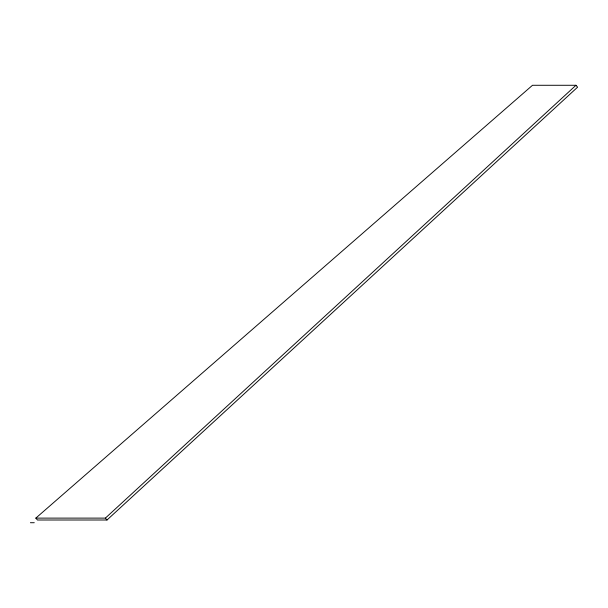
<?xml version="1.0" encoding="UTF-8"?>
<svg xmlns="http://www.w3.org/2000/svg" width="608" height="608" viewBox="0 0 608 608"><rect width="100%" height="100%" fill="white"/><g stroke="black" fill="none" stroke-linecap="round" stroke-linejoin="round"><path stroke-width="0.91" d="M35.826 518.115L105.374 518.115L575.974 85.28L577.6 87.172L107 520.007L37.453 520.007L35.826 518.115L532.494 85.28L575.974 85.28M30.4 522.72L34.268 522.72M105.374 518.115L107 520.007"/></g></svg>
